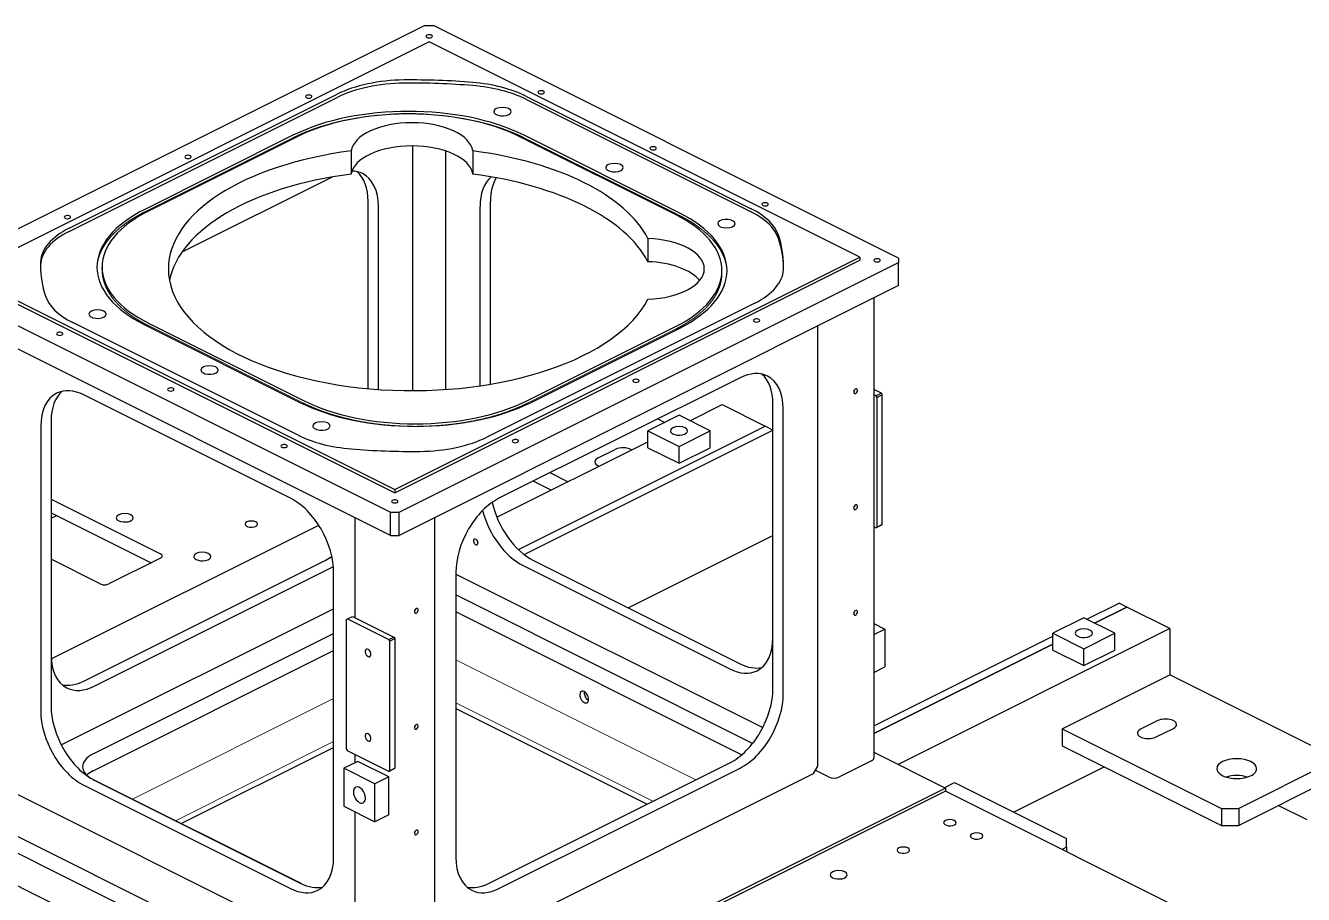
# Model space of a CAD drawing. Extents: x 0 to 1248, y -10 to 833.
# Drawn here: x 1000.5 to 1131.6, y 208.7 to 297.9 of the extents above; entities that cross this region are included whole.
import ezdxf

# ---------------------------------------------------------------- set-up
doc = ezdxf.new("R2010")
doc.units = 0
doc.layers.get('0').update_dxf_attribs({"lineweight": 13})

msp = doc.modelspace()

# ---------------------------------------------------------------- linework, layer by layer
at = {"color": 7, "lineweight": 25}
for p, q in [((1041.4746, 297.886), (990.2094, 272.2534)), ((1041.4746, 297.886), (1042.3585, 297.886)), ((1090.0882, 274.0211), (1042.3585, 297.886)), ((1041.9166, 296.222), (994.1869, 272.3571)), ((1086.1107, 274.1249), (1041.9166, 296.222)), ((1004.9593, 277.0804), (1032.4699, 290.8358)), ((1004.9593, 276.7557), (1032.4699, 290.511)), ((1051.8245, 290.6493), (1074.9654, 279.0789)), ((1051.8245, 290.3245), (1074.9654, 278.7541)), ((1027.9335, 286.6253), (1012.7307, 279.0239)), ((1028.3048, 286.4397), (1013.102, 278.8383)), ((1067.1956, 278.4847), (1051.2857, 286.4397)), ((1067.5669, 278.6703), (1051.657, 286.6253)), ((1033.9158, 285.0215), (1033.9158, 282.64)), ((1040.2372, 260.4164), (1040.2372, 285.5344)), ((1043.5959, 285.0164), (1043.5959, 260.5357)), ((1046.3818, 285.0215), (1046.3818, 282.64)), ((1031.9416, 282.3419), (1016.5343, 274.6383)), ((1035.641, 260.6211), (1035.641, 279.8396)), ((1048.1921, 261.0809), (1048.1921, 279.8396)), ((1036.7016, 260.5357), (1036.7016, 279.3093)), ((1047.1315, 260.9137), (1047.1315, 279.3093)), ((1064.3593, 276.0328), (1064.3593, 273.6512)), ((1038.381, 250.2601), (1086.1107, 274.1249)), ((1086.1107, 274.1249), (1086.1107, 273.8001)), ((1008.3424, 272.8874), (1008.3424, 273.093)), ((1038.381, 249.9353), (1086.1107, 273.8001)), ((1038.823, 247.9466), (1090.0882, 273.5792)), ((1090.0882, 274.0211), (1090.0882, 273.5792)), ((1090.0882, 271.1976), (1090.0882, 273.5792)), ((990.2094, 271.8114), (1037.9391, 247.9466)), ((994.1869, 272.3571), (1038.381, 250.2601)), ((994.1869, 272.0324), (1038.381, 249.9353)), ((1071.9551, 272.5338), (1071.9551, 272.7395)), ((1090.0882, 271.1976), (1038.823, 245.565)), ((1037.9391, 245.565), (990.2094, 269.4298)), ((1075.3383, 269.4016), (1047.8276, 255.6463)), ((1087.5471, 269.9271), (1087.5471, 222.7046)), ((1028.4731, 255.8327), (1005.3322, 267.4032)), ((1012.7307, 267.1622), (1028.6406, 259.2072)), ((1013.102, 267.3478), (1029.0119, 259.3928)), ((1051.9928, 259.3928), (1067.1956, 266.9942)), ((1052.3641, 259.2072), (1067.5669, 266.8086)), ((1081.7797, 221.8759), (1081.7797, 267.0434)), ((1073.8248, 261.741), (1049.076, 249.3666)), ((1027.686, 249.3666), (1006.4728, 259.9732)), ((1088.3204, 260.1448), (1087.5471, 260.5315)), ((1087.7901, 259.8797), (1087.5471, 260.0012)), ((1088.3204, 260.1448), (1087.7901, 259.8797)), ((1087.8785, 259.7272), (1087.7901, 259.8797)), ((1088.4088, 259.9924), (1087.8785, 259.7272)), ((1087.8785, 246.4121), (1087.8785, 259.7272)), ((1088.4088, 259.9924), (1088.3204, 260.1448)), ((1088.4088, 246.6773), (1088.4088, 259.9924)), ((1068.6625, 257.3265), (1071.9686, 258.9796)), ((1071.9686, 258.9796), (1076.388, 256.7699)), ((1077.1835, 229.84), (1077.1835, 259.0683)), ((1078.2442, 229.3096), (1078.2442, 258.538)), ((1003.1141, 257.3082), (1003.1141, 233.2871)), ((1003.1141, 257.3006), (1003.1141, 228.0722)), ((1067.5492, 257.8832), (1064.3672, 256.2922)), ((1065.372, 257.5147), (1066.0921, 257.1547)), ((1070.7312, 256.2922), (1067.5492, 257.8832)), ((1002.0534, 256.7702), (1002.0534, 227.5419)), ((1051.0623, 244.107), (1076.388, 256.7699)), ((1051.0623, 244.107), (1076.388, 256.7699)), ((1051.6452, 243.603), (1077.1835, 256.3721)), ((1064.3672, 256.2922), (1067.5492, 254.7012)), ((1064.3672, 254.5602), (1064.3672, 256.2922)), ((1067.5492, 254.7012), (1070.7312, 256.2922)), ((1070.7312, 254.5602), (1070.7312, 256.2922)), ((1077.1835, 256.3721), (1076.388, 256.7699)), ((1048.857, 247.4238), (1064.3672, 255.1789)), ((1064.3672, 254.5602), (1067.5492, 252.9692)), ((1067.5492, 252.9692), (1067.5492, 254.7012)), ((1067.5492, 252.9692), (1070.7312, 254.5602)), ((1059.2407, 253.5093), (1061.0084, 254.3932)), ((1056.1569, 251.0737), (1054.3235, 251.9905)), ((1054.4248, 250.2077), (1052.5914, 251.1244)), ((1003.114, 249.2942), (1014.3394, 243.6815)), ((1038.381, 250.2601), (1038.381, 249.9353)), ((1003.114, 247.8869), (1013.374, 242.7569)), ((1037.9391, 245.565), (1037.9391, 247.9466)), ((1037.9391, 247.9466), (1038.823, 247.9466)), ((1038.823, 245.565), (1038.823, 247.9466)), ((1003.114, 247.3146), (1003.6864, 247.6007)), ((1003.1273, 232.8759), (1030.5778, 246.6012)), ((1034.293, 247.388), (1034.293, 237.1308)), ((1042.4691, 247.388), (1042.4691, 200.1656)), ((1088.3204, 246.6132), (1087.7901, 246.348)), ((1088.4088, 246.6773), (1087.8785, 246.4121)), ((1088.4088, 246.6773), (1088.3204, 246.6132)), ((1037.9391, 245.565), (1038.823, 245.565)), ((1062.3396, 238.1249), (1077.1835, 245.5468)), ((1087.5471, 246.4695), (1087.7901, 246.348)), ((1087.8785, 246.4121), (1087.7901, 246.348)), ((1008.1522, 240.5879), (1003.114, 243.107)), ((1006.4728, 230.6145), (1031.2216, 242.9889)), ((1014.3394, 243.2395), (1009.0361, 240.5879)), ((1052.6115, 242.9889), (1073.8248, 232.3823)), ((1007.5335, 230.0842), (1032.0783, 242.3566)), ((1032.1055, 212.5159), (1032.1055, 241.7442)), ((1044.6566, 241.7442), (1044.6566, 212.5159)), ((1044.6566, 241.5756), (1076.1436, 225.8321)), ((1051.5509, 242.4585), (1072.7641, 231.8519)), ((1045.0102, 239.2775), (1075.0622, 224.2514)), ((1004.154, 224.0643), (1032.1054, 238.04)), ((1045.0102, 237.5454), (1073.9992, 223.0509)), ((1109.4095, 236.953), (1112.7156, 238.6061)), ((1113.5111, 238.2083), (1110.205, 236.5553)), ((1110.205, 236.5553), (1113.5111, 238.2083)), ((1113.5111, 238.2083), (1112.7156, 238.6061)), ((1117.9305, 235.9986), (1113.5111, 238.2083)), ((1073.7364, 175.8945), (951.7604, 236.8825)), ((1073.7364, 175.8945), (951.7604, 236.8825)), ((1033.4313, 236.923), (1033.5197, 236.9871)), ((1033.4313, 223.6079), (1033.4313, 236.923)), ((1033.5197, 236.9871), (1034.05, 237.2523)), ((1033.5197, 236.9871), (1037.7623, 234.8658)), ((1034.05, 237.2523), (1038.2926, 235.1309)), ((1087.5471, 236.5172), (1088.674, 235.9537)), ((1109.0917, 237.1119), (1105.9097, 235.521)), ((1112.2737, 235.521), (1109.0917, 237.1119)), ((1007.4451, 223.1466), (1032.1054, 235.4767)), ((1037.7623, 234.8658), (1038.2926, 235.1309)), ((1037.7623, 234.8658), (1037.8507, 234.7133)), ((1037.8507, 234.7133), (1038.381, 234.9785)), ((1038.2926, 235.1309), (1038.381, 234.9785)), ((1038.381, 234.9785), (1038.381, 221.6634)), ((1087.5471, 235.3903), (1088.674, 235.9537)), ((1087.5471, 226.0218), (1105.9097, 235.2031)), ((1088.674, 235.9537), (1088.674, 232.0566)), ((1117.9305, 235.9986), (1090.0525, 222.0596)), ((1105.9097, 235.521), (1109.0917, 233.93)), ((1105.9097, 233.7889), (1105.9097, 235.521)), ((1109.0917, 233.93), (1112.2737, 235.521)), ((1112.2737, 233.7889), (1112.2737, 235.521)), ((1117.9305, 235.9986), (1117.9305, 231.2355)), ((1073.7364, 172.5387), (951.7604, 233.5267)), ((1007.4451, 221.4145), (1032.1054, 233.7447)), ((1037.8507, 234.7133), (1037.8507, 221.3982)), ((1105.9097, 234.4076), (1087.5471, 225.2263)), ((1087.5471, 225.2263), (1105.9097, 234.4076)), ((1105.9097, 233.7889), (1109.0917, 232.1979)), ((1109.0917, 232.1979), (1109.0917, 233.93)), ((1109.0917, 232.1979), (1112.2737, 233.7889)), ((1087.5471, 231.4932), (1088.674, 232.0566)), ((1106.882, 225.7112), (1117.9305, 231.2355)), ((1134.2824, 223.0595), (1117.9305, 231.2355)), ((1044.6566, 227.7808), (1064.2734, 217.9723)), ((1106.882, 225.7112), (1106.882, 223.9792)), ((1106.882, 225.7112), (1123.2338, 217.5353)), ((1116.6931, 226.5509), (1114.9253, 225.667)), ((1116.5163, 224.8715), (1118.2841, 225.7554)), ((1016.467, 215.984), (1032.1054, 223.8033)), ((1033.4313, 223.6079), (1033.5197, 223.4555)), ((1037.7623, 221.3341), (1033.5197, 223.4555)), ((1034.293, 223.0688), (1034.293, 222.2292)), ((1087.5471, 223.3123), (1094.9054, 219.6331)), ((1106.882, 223.9792), (1123.2338, 215.8032)), ((1042.3143, 193.3376), (983.1825, 222.9035)), ((1034.5803, 222.3729), (1033.1661, 221.6658)), ((1036.3481, 220.0748), (1033.1661, 221.6658)), ((1033.1661, 221.6658), (1033.1661, 217.7687)), ((1037.7623, 220.7819), (1034.5803, 222.3729)), ((1037.8507, 221.3982), (1038.381, 221.6634)), ((1038.381, 221.6634), (1038.2926, 221.5993)), ((1048.0154, 209.8432), (1072.7641, 222.2176)), ((1049.076, 209.3129), (1073.8248, 221.6873)), ((1081.3378, 221.1137), (1081.7797, 221.8759)), ((1087.3128, 222.4218), (1084.0248, 220.7778)), ((1111.2121, 221.8141), (1101.8956, 217.1558)), ((1134.2824, 222.1757), (1125.0016, 217.5353)), ((1028.8275, 209.8038), (1007.4527, 220.4911)), ((1007.5335, 220.4498), (1028.7467, 209.8432)), ((1037.7623, 220.7819), (1036.3481, 220.0748)), ((1037.7623, 221.3341), (1038.2926, 221.5993)), ((1037.8507, 221.3982), (1037.7623, 221.3341)), ((1037.7623, 216.8848), (1037.7623, 220.7819)), ((1042.4691, 201.6793), (1081.3378, 221.1137)), ((1082.8934, 220.7778), (1081.5364, 221.4563)), ((1134.2824, 220.4436), (1125.0016, 215.8032)), ((998.9598, 219.3459), (1034.293, 201.6793)), ((1006.4728, 219.9195), (1027.686, 209.3129)), ((1036.3481, 216.1777), (1036.3481, 220.0748)), ((1094.9054, 219.6331), (1042.3143, 193.3376)), ((1094.9054, 219.3084), (1042.3143, 193.0129)), ((1094.8156, 219.678), (1095.8335, 220.1869)), ((1094.9054, 219.6331), (1094.9054, 219.3084)), ((1122.6881, 205.417), (1094.9054, 219.3084)), ((1095.8335, 220.1869), (1107.3239, 214.4417)), ((1033.1661, 217.7687), (1036.3481, 216.1777)), ((1129.0793, 217.8421), (1131.9843, 216.3896)), ((1034.293, 217.2053), (1034.293, 200.1656)), ((1037.7623, 216.8848), (1036.3481, 216.1777)), ((1123.2338, 217.5353), (1123.2338, 215.8032)), ((1123.2338, 217.5353), (1125.0016, 217.5353)), ((1125.0016, 217.5353), (1125.0016, 215.8032)), ((1123.2338, 215.8032), (1125.0016, 215.8032)), ((1107.3239, 213.5578), (1107.3239, 214.4417)), ((1107.3239, 213.5578), (1106.8652, 213.3285)), ((1107.3239, 213.5578), (1107.3239, 213.0991))]:
    msp.add_line(p, q, dxfattribs=at)
at = {"color": 7, "lineweight": 13}
for p, q in [((1049.5558, 291.4589), (1049.5558, 291.4838)), ((1027.9335, 286.3655), (1012.745, 278.7712)), ((1051.657, 286.3655), (1067.5526, 278.4177)), ((1013.102, 267.088), (1028.9976, 259.1402)), ((1067.1956, 266.7344), (1052.0071, 259.1402)), ((1044.6566, 232.7832), (1069.2759, 220.4736)), ((1032.1054, 228.8057), (1011.4645, 218.4853)), ((1064.8722, 218.2717), (1044.6566, 228.3796)), ((1015.8682, 216.2834), (1032.1054, 224.4021))]:
    msp.add_line(p, q, dxfattribs=at)
at = {"color": 7, "lineweight": 25}
for centre, major_axis, ratio, start_param, end_param in [((1041.9166, 296.7811), (0.325, 0), 0.5, 0.28539821, 3.14156357), ((1041.9166, 296.7811), (0.325, 0), 0.5, 3.14156357, 6.28315622), ((1041.9166, 296.7811), (0.325, 0), 0.5, 6.28315622, 6.56858351), ((1039.541, 287.3002), (10, 0), 0.5, 1.59240804, 2.35619453), ((1039.541, 286.9755), (10, 0), 0.5, 1.59240804, 2.35619453), ((1040.1488, 273.241), (38.125, 0), 0.5, 1.40633578, 1.59240804), ((1040.1488, 272.9163), (38.125, 0), 0.5, 1.40633578, 1.59240804), ((1044.7534, 287.1138), (10, 0), 0.5, 0.78539821, 1.40633578), ((1044.7534, 286.789), (10, 0), 0.5, 0.78539821, 1.40633578), ((1053.407, 291.0359), (0.325, 0), 0.5, 0.28539821, 3.14156357), ((1039.7952, 280.6944), (16.775, 0), 0.5, 0.78539821, 2.35619453), ((1029.5422, 290.5939), (0.325, 0), 0.5, 0.28539821, 3.14156357), ((1029.5422, 290.5939), (0.325, 0), 0.5, 3.14156357, 6.28315622), ((1029.5422, 290.5939), (0.325, 0), 0.5, 6.28315622, 6.56858351), ((1053.407, 291.0359), (0.325, 0), 0.5, 3.14156357, 6.28315622), ((1053.407, 291.0359), (0.325, 0), 0.5, 6.28315622, 6.56858351), ((1039.7952, 280.6944), (16.25, 0), 0.5, 0.78539821, 2.35619453), ((1049.4296, 289.0471), (0.8875, 0), 0.5, 6.28315622, 9.42474887), ((1049.4296, 289.0471), (0.8875, 0), 0.5, 3.14156357, 3.42699086), ((1049.4296, 289.0471), (0.8875, 0), 0.5, 3.42699086, 6.28315622), ((1040.1488, 284.7913), (6.25, 0), 0.5, 0.07375109, 3.06784165), ((1040.1488, 272.9163), (25, 0), 0.5, 1.82277481, 3.14155613), ((1017.1678, 284.4068), (0.325, 0), 0.5, 0.28539821, 3.14156357), ((1040.1488, 282.4097), (6.25, 0), 0.5, 0.07375109, 3.06784165), ((1040.1488, 272.9163), (25, 0), 0.5, 0.25197848, 1.31881793), ((1064.8975, 285.2906), (0.325, 0), 0.5, 0.28539821, 3.14156357), ((1064.8975, 285.2906), (0.325, 0), 0.5, 3.14156357, 6.28315622), ((1064.8975, 285.2906), (0.325, 0), 0.5, 6.28315622, 6.56858351), ((1017.1678, 284.4068), (0.325, 0), 0.5, 3.14156357, 6.28315622), ((1017.1678, 284.4068), (0.325, 0), 0.5, 6.28315622, 6.56858351), ((1060.9201, 283.3019), (0.8875, 0), 0.5, 6.28315622, 9.42474887), ((1060.9201, 283.3019), (0.8875, 0), 0.5, 3.14156357, 3.42699086), ((1060.9201, 283.3019), (0.8875, 0), 0.5, 3.42699086, 6.28315622), ((1040.1488, 270.5347), (25, 0), 0.5, 1.82277481, 3.04618518), ((1032.2822, 277.0996), (2.7951, 5.5902), 0.612372, 0.00004672, 0.28762575), ((1031.2216, 277.6299), (2.7951, 5.5902), 0.612372, 5.39710817, 6.12763949), ((1032.2822, 277.0996), (2.7951, 5.5902), 0.612372, 5.39710817, 6.28323202), ((1040.1488, 270.5347), (25, 0), 0.5, 0.25197848, 1.31881793), ((1051.5509, 277.0996), (2.7951, -5.5902), 0.612372, 3.29663316, 4.02766975), ((1052.6116, 277.6299), (2.7951, -5.5902), 0.612372, 3.50019656, 4.02766975), ((1076.388, 279.5454), (0.325, 0), 0.5, 0.28539821, 3.14156357), ((1076.388, 279.5454), (0.325, 0), 0.5, 3.14156357, 6.28315622), ((1076.388, 279.5454), (0.325, 0), 0.5, 6.28315622, 6.56858351), ((1004.7935, 278.2196), (0.325, 0), 0.5, 3.14156357, 6.28315622), ((1004.7935, 278.2196), (0.325, 0), 0.5, 0.28539821, 3.14156357), ((1004.7935, 278.2196), (0.325, 0), 0.5, 6.28315622, 6.56858351), ((1024.5924, 273.093), (16.775, 0), 0.5, 2.35619453, 3.14159265), ((1024.5924, 273.093), (16.25, 0), 0.5, 2.35619453, 3.14159265), ((1055.7051, 272.7395), (16.25, 0), 0.5, 0.00000004, 0.78539821), ((1055.7051, 272.7395), (16.775, 0), 0.5, 0.00000004, 0.78539821), ((1072.4105, 277.5566), (0.8875, 0), 0.5, 0.28539821, 3.14156357), ((1067.8943, 275.5433), (10, 0), 0.5, 0.16446063, 0.78539821), ((1067.8943, 275.2186), (10, 0), 0.5, 0.16446063, 0.78539821), ((1012.0304, 273.5449), (10, 0), 0.5, 2.35619453, 3.11998103), ((1012.0304, 273.2202), (10, 0), 0.5, 2.35619453, 3.11998103), ((1072.4105, 277.5566), (0.8875, 0), 0.5, 3.14156357, 6.28315622), ((1072.4105, 277.5566), (0.8875, 0), 0.5, 6.28315622, 6.56858351), ((1063.8988, 272.9163), (6.25, 0), 0.5, 0.00000004, 1.49704532), ((1040.1488, 273.241), (38.125, 0), 0.5, 0.0000003, 0.16446063), ((1040.1488, 272.9163), (38.125, 0), 0.5, 0.00851632, 0.16446063), ((1040.1488, 273.241), (38.125, 0), 0.5, 3.11998103, 3.14159265), ((1040.1488, 273.241), (38.125, 0), 0.5, 3.14159265, 3.30605328), ((1040.1488, 272.9163), (38.125, 0), 0.5, 3.11998103, 3.13307618), ((1024.5924, 273.093), (16.775, 0), 0.5, 3.14159265, 3.92699086), ((1024.5924, 273.093), (16.25, 0), 0.5, 3.14159265, 3.92699086), ((1040.1488, 272.9163), (25, 0), 0.5, 3.14155613, 6.03120691), ((1063.8988, 270.5347), (6.25, 0), 0.5, 0.39093297, 1.49704532), ((1063.8988, 272.9163), (6.25, 0), 0.5, 4.78614007, 6.28318531), ((1068.2672, 272.9371), (10, 0), 0.5, 5.49778719, 6.26157368), ((1040.1488, 273.241), (38.125, 0), 0.5, 6.26157368, 6.28318531), ((1087.8785, 273.8001), (0.325, 0), 0.5, 0.28539821, 3.14156357), ((1087.8785, 273.8001), (0.325, 0), 0.5, 3.14156357, 6.28315622), ((1087.8785, 273.8001), (0.325, 0), 0.5, 6.28315622, 6.56858351), ((1055.7051, 272.7395), (16.25, 0), 0.5, 5.49778719, 6.28318531), ((1055.7051, 272.7395), (16.775, 0), 0.5, 5.49778719, 6.28318531), ((1012.4033, 270.9387), (10, 0), 0.5, 3.30605328, 3.92699086), ((1007.887, 268.2759), (0.8875, 0), 0.5, 6.28315622, 9.42474887), ((1007.887, 268.2759), (0.8875, 0), 0.5, 3.14156357, 3.42699086), ((1007.887, 268.2759), (0.8875, 0), 0.5, 3.42699086, 6.28315622), ((1075.5041, 267.613), (0.325, 0), 0.5, 0.28539821, 3.14156357), ((1075.5041, 267.613), (0.325, 0), 0.5, 3.14156357, 6.28315622), ((1075.5041, 267.613), (0.325, 0), 0.5, 6.28315622, 6.56858351), ((1003.9947, 266.2446), (0.325, 0), 0.5, 0.28539821, 3.14156357), ((1003.9947, 266.2446), (0.325, 0), 0.5, 3.14156357, 6.28315622), ((1003.9947, 266.2446), (0.325, 0), 0.5, 6.28315622, 6.56858351), ((1019.3775, 262.5306), (0.8875, 0), 0.5, 6.28315622, 9.42474887), ((1019.3775, 262.5306), (0.8875, 0), 0.5, 3.14156357, 3.42699086), ((1019.3775, 262.5306), (0.8875, 0), 0.5, 3.42699086, 6.28315622), ((1073.8248, 256.3283), (2.7951, 5.5902), 0.612372, 0.00004672, 0.68471919), ((1063.1298, 261.4258), (0.325, 0), 0.5, 0.28539821, 3.14156357), ((1063.1298, 261.4258), (0.325, 0), 0.5, 3.14156357, 6.28315622), ((1063.1298, 261.4258), (0.325, 0), 0.5, 6.28315622, 6.56858351), ((1072.7641, 256.8586), (2.7951, 5.5902), 0.612372, 5.39710817, 6.12763949), ((1073.8248, 256.3283), (2.7951, 5.5902), 0.612372, 5.39710817, 6.28323202), ((1006.4728, 254.5605), (2.7951, -5.5902), 0.612372, 3.14154594, 4.02766975), ((1007.5335, 255.0909), (2.7951, -5.5902), 0.612372, 3.29713845, 4.02766975), ((1006.4728, 254.5605), (2.7951, -5.5902), 0.612372, 2.45687342, 3.14154594), ((1015.4001, 260.5419), (0.325, 0), 0.5, 0.28539821, 3.14156357), ((1015.4001, 260.5419), (0.325, 0), 0.5, 3.14156357, 6.28315622), ((1015.4001, 260.5419), (0.325, 0), 0.5, 6.28315622, 6.56858351), ((1085.6688, 260.3544), (0.1202, 0.2404), 0.612372, 0.18471919, 3.14165486), ((1085.386, 260.4958), (0.1202, 0.2404), 0.612372, 4.43036849, 4.99442348), ((1085.6688, 260.3544), (0.1202, 0.2404), 0.612372, 3.14165486, 6.28324751), ((1085.6688, 260.3544), (0.1202, 0.2404), 0.612372, 0.0000622, 0.18471919), ((1040.5023, 265.1381), (16.775, 0), 0.5, 3.92699086, 5.49778719), ((1040.5023, 265.1381), (16.25, 0), 0.5, 3.92699086, 5.49778719), ((1030.868, 256.7854), (0.8875, 0), 0.5, 6.28315622, 9.42474887), ((1035.5442, 259.3683), (10, 0), 0.5, 3.92699086, 4.54792844), ((1030.868, 256.7854), (0.8875, 0), 0.5, 3.14156357, 3.42699086), ((1030.868, 256.7854), (0.8875, 0), 0.5, 3.42699086, 6.28315622), ((1067.5492, 256.2922), (0.8875, 0), 0.5, 0.00000004, 3.14159265), ((1067.5492, 256.2922), (0.8875, 0), 0.5, 3.14159265, 3.92699086), ((1067.5492, 256.2922), (0.8875, 0), 0.5, 3.92699086, 6.28318531), ((1027.0267, 254.7286), (0.325, 0), 0.5, 0.28539821, 3.14156357), ((1027.0267, 254.7286), (0.325, 0), 0.5, 3.14156357, 6.28315622), ((1027.0267, 254.7286), (0.325, 0), 0.5, 6.28315622, 6.56858351), ((1040.1488, 273.241), (38.125, 0), 0.5, 4.54792844, 4.73400069), ((1040.7566, 259.1818), (10, 0), 0.5, 4.73400069, 5.49778719), ((1050.7554, 255.2386), (0.325, 0), 0.5, 0.28539821, 3.14156357), ((1050.7554, 255.2386), (0.325, 0), 0.5, 3.14156357, 6.28315622), ((1050.7554, 255.2386), (0.325, 0), 0.5, 6.28315622, 6.56858351), ((1061.8039, 253.9955), (-1.125, 0), 0.5, 3.80320523, 5.49778719), ((1060.0362, 253.1116), (-1.125, 0), 0.5, 5.49778719, 6.28318531), ((1060.0362, 253.1116), (-1.125, 0), 0.5, 0.00000004, 0.90918387), ((1027.686, 243.9539), (2.7951, -5.5902), 0.612372, 0.88607709, 2.45687342), ((1038.381, 249.0514), (0.325, 0), 0.5, 0.28539821, 3.14156357), ((1049.076, 243.9539), (2.7951, 5.5902), 0.612372, 0.68471919, 2.25551552), ((1038.381, 249.0514), (0.325, 0), 0.5, 3.14156357, 6.28315622), ((1038.381, 249.0514), (0.325, 0), 0.5, 6.28315622, 6.56858351), ((1051.5509, 247.8712), (2.7951, -5.5902), 0.612372, 4.37322272, 5.59846608), ((1052.6115, 248.4015), (2.7951, -5.5902), 0.612372, 4.32102572, 5.59846608), ((1085.6688, 248.4466), (0.1202, 0.2404), 0.612372, 0.0000622, 3.14165486), ((1085.386, 248.588), (0.1202, 0.2404), 0.612372, 4.43036849, 4.99442348), ((1085.6688, 248.4466), (0.1202, 0.2404), 0.612372, 3.14165486, 3.32631184), ((1085.6688, 248.4466), (0.1202, 0.2404), 0.612372, 3.32631184, 6.28324751), ((1010.6713, 247.3717), (0.875, 0), 0.5, 0.00000004, 3.14159265), ((1010.6713, 247.3717), (0.875, 0), 0.5, 3.14159265, 3.92699086), ((1010.6713, 247.3717), (0.875, 0), 0.5, 3.92699086, 6.28318531), ((1023.6644, 246.7088), (0.6438, 0), 0.5, 6.28315622, 9.42474887), ((1023.6644, 246.7088), (0.6438, 0), 0.5, 3.14156357, 3.42699086), ((1023.6644, 246.7088), (0.6438, 0), 0.5, 3.42699086, 6.28315622), ((1046.6895, 244.8892), (0.1453, -0.2907), 0.612372, 3.14153045, 6.28312311), ((1046.6895, 244.8892), (0.1453, -0.2907), 0.612372, 1.38607709, 3.14153045), ((1046.6895, 244.8892), (0.1453, -0.2907), 0.612372, 6.28312311, 7.6692624), ((1013.8975, 243.4605), (0.625, 0), 0.5, 0.00000004, 0.78539821), ((1013.8975, 243.4605), (0.625, 0), 0.5, 5.49778719, 6.28318531), ((1018.6262, 243.3942), (0.875, 0), 0.5, 0.00000004, 3.14159265), ((1018.6262, 243.3942), (0.875, 0), 0.5, 3.14159265, 3.92699086), ((1018.6262, 243.3942), (0.875, 0), 0.5, 3.92699086, 6.28318531), ((1031.2216, 248.4015), (2.7951, 5.5902), 0.612372, 3.82631184, 3.98424714), ((1008.5942, 240.8089), (0.625, 0), 0.5, 3.92699086, 5.49778719), ((1042.3585, 237.9516), (3.75, 0), 0.5, 0.78539821, 0.9111636), ((1040.5907, 237.8154), (0.1202, 0.2404), 0.612372, 0.0000622, 3.14165486), ((1040.3079, 237.9568), (0.1202, 0.2404), 0.612372, 4.43036849, 4.99442348), ((1040.5907, 237.8154), (0.1202, 0.2404), 0.612372, 3.14165486, 3.32631184), ((1040.5907, 237.8154), (0.1202, 0.2404), 0.612372, 3.32631184, 6.28324751), ((1042.3585, 236.2196), (3.75, 0), 0.5, 0.78539821, 0.9111636), ((1085.6688, 237.6213), (0.1202, 0.2404), 0.612372, 0.0000622, 3.14165486), ((1085.386, 237.7627), (0.1202, 0.2404), 0.612372, 4.43036849, 4.99442348), ((1085.6688, 237.6213), (0.1202, 0.2404), 0.612372, 3.14165486, 3.32631184), ((1085.6688, 237.6213), (0.1202, 0.2404), 0.612372, 3.32631184, 6.28324751), ((1072.7641, 237.2646), (2.7951, -5.5902), 0.612372, 6.28313859, 7.16785755), ((1109.0917, 235.521), (0.8875, 0), 0.5, 0.00000004, 3.14159265), ((1109.0917, 235.521), (0.8875, 0), 0.5, 3.14159265, 3.92699086), ((1109.0917, 235.521), (0.8875, 0), 0.5, 3.92699086, 6.28318531), ((1035.641, 233.4907), (-0.1901, 0.3801), 0.612372, 0.38607709, 3.14163115), ((1035.641, 233.4907), (-0.1901, 0.3801), 0.612372, 0.0000385, 0.38607709), ((1035.641, 233.4907), (-0.1901, 0.3801), 0.612372, 3.14163115, 6.2832238), ((1007.5335, 235.4968), (2.7951, 5.5902), 0.612372, 2.25551552, 3.14163937), ((1073.8248, 237.7949), (2.7951, -5.5902), 0.612372, 5.59846608, 6.12763952), ((1072.7641, 237.2646), (2.7951, -5.5902), 0.612372, 5.59846608, 6.28313859), ((1006.4728, 236.0272), (2.7951, 5.5902), 0.612372, 3.29713847, 3.82631184), ((1007.5335, 235.4968), (2.7951, 5.5902), 0.612372, 3.14163937, 3.82631184), ((1057.8265, 228.9622), (0.2879, -0.5758), 0.612372, 3.14153045, 6.28312311), ((1057.8265, 228.9622), (0.2879, -0.5758), 0.612372, 1.38607709, 3.14153045), ((1058.2684, 229.1831), (-0.2879, 0.5758), 0.612372, 0.67730557, 1.38607709), ((1072.7641, 227.6303), (2.7951, 5.5902), 0.612372, 3.82631184, 5.39710817), ((1058.2684, 229.1831), (-0.2879, 0.5758), 0.612372, 1.38607709, 2.46428702), ((1057.8265, 228.9622), (0.2879, -0.5758), 0.612372, 6.28312311, 7.6692624), ((1073.8248, 227.0999), (2.7951, 5.5902), 0.612372, 3.82631184, 5.39710817), ((1006.4728, 225.3322), (2.7951, -5.5902), 0.612372, 4.02766975, 5.59846608), ((1007.5335, 225.8625), (2.7951, -5.5902), 0.612372, 4.02766975, 5.59846608), ((1040.5907, 225.9076), (0.1202, 0.2404), 0.612372, 0.18471919, 3.14165486), ((1040.3079, 226.049), (0.1202, 0.2404), 0.612372, 4.43036849, 4.99442348), ((1040.5907, 225.9076), (0.1202, 0.2404), 0.612372, 3.14165486, 6.28324751), ((1040.5907, 225.9076), (0.1202, 0.2404), 0.612372, 0.0000622, 0.18471919), ((1115.7208, 225.2693), (1.125, 0), 0.5, 2.35619453, 3.14159265), ((1117.4886, 226.1531), (1.125, 0), 0.5, 0.00000004, 2.35619453), ((1117.4886, 226.1531), (1.125, 0), 0.5, 5.49778719, 6.28318531), ((1035.641, 224.8305), (-0.1901, 0.3801), 0.612372, 0.38607709, 3.14163115), ((1035.641, 224.8305), (-0.1901, 0.3801), 0.612372, 0.0000385, 0.38607709), ((1035.641, 224.8305), (-0.1901, 0.3801), 0.612372, 3.14163115, 6.2832238), ((1072.4105, 222.9256), (3.75, 0), 0.5, 0.76482899, 0.78539821), ((1115.7208, 225.2693), (1.125, 0), 0.5, 3.14159265, 5.49778719), ((1010.0968, 221.8208), (3.75, 0), 0.5, 2.35619453, 3.14159265), ((1010.0968, 221.8208), (3.75, 0), 0.5, 3.14159265, 3.79651545), ((1086.7471, 222.7046), (-0.8, 0), 0.5, 2.35619453, 3.14159265), ((1124.7806, 221.6232), (-2.047, 0), 0.5, 3.14162174, 6.28321439), ((1010.0968, 220.0887), (3.75, 0), 0.5, 2.35619453, 2.66147876), ((1083.4591, 221.0606), (-0.8, 0), 0.5, 0.78539821, 2.35619453), ((1124.7806, 221.6232), (-2.047, 0), 0.5, 0.00002909, 1.28539821), ((1124.7806, 219.8912), (-2.047, 0), 0.5, 4.15029242, 5.27448556), ((1124.7806, 221.6232), (-2.047, 0), 0.5, 1.28539821, 3.14162174), ((1034.7571, 218.9218), (-0.3969, 0.7938), 0.612372, 0.00000805, 3.1416007), ((1034.7571, 218.9218), (-0.3969, 0.7938), 0.612372, 4.02766975, 6.28319335), ((1034.7571, 218.9218), (-0.3969, 0.7938), 0.612372, 3.1416007, 4.02766975), ((1095.3473, 216.0822), (0.6438, 0), 0.5, 6.28315622, 9.42474887), ((1040.5907, 215.0822), (0.1202, 0.2404), 0.612372, 0.18471919, 3.14165486), ((1040.3079, 215.2237), (0.1202, 0.2404), 0.612372, 4.43036849, 4.99442348), ((1040.5907, 215.0822), (0.1202, 0.2404), 0.612372, 3.14165486, 6.28324751), ((1040.5907, 215.0822), (0.1202, 0.2404), 0.612372, 0.0000622, 0.18471919), ((1095.3473, 216.0822), (0.6438, 0), 0.5, 3.14156357, 3.42699086), ((1095.3473, 216.0822), (0.6438, 0), 0.5, 3.42699086, 6.28315622), ((1098.0874, 214.7122), (0.6438, 0), 0.5, 6.28315622, 9.42474887), ((1098.0874, 214.7122), (0.6438, 0), 0.5, 3.14156357, 3.42699086), ((1098.0874, 214.7122), (0.6438, 0), 0.5, 3.42699086, 6.28315622), ((1027.686, 214.7256), (2.7951, -5.5902), 0.612372, 6.28313859, 7.1692624), ((1049.076, 214.7256), (2.7951, 5.5902), 0.612372, 2.25551552, 3.14163937), ((1090.5743, 213.2538), (0.6438, 0), 0.5, 6.28315622, 9.42474887), ((1090.5743, 213.2538), (0.6438, 0), 0.5, 3.14156357, 3.42699086), ((1090.5743, 213.2538), (0.6438, 0), 0.5, 3.42699086, 6.28315622), ((1083.9452, 210.7347), (0.875, 0), 0.5, 0.00000004, 3.14159265), ((1028.7467, 215.2559), (2.7951, -5.5902), 0.612372, 5.59846608, 6.12763952), ((1048.0154, 215.2559), (2.7951, 5.5902), 0.612372, 3.29713847, 3.82631184), ((1083.9452, 210.7347), (0.875, 0), 0.5, 3.14159265, 3.92699086), ((1083.9452, 210.7347), (0.875, 0), 0.5, 3.92699086, 6.28318531), ((1027.686, 214.7256), (2.7951, -5.5902), 0.612372, 5.59846608, 6.28313859), ((1049.076, 214.7256), (2.7951, 5.5902), 0.612372, 3.14163937, 3.82631184)]:
    msp.add_ellipse(centre, major_axis=major_axis, ratio=ratio, start_param=start_param, end_param=end_param, dxfattribs=at)
at = {"color": 7, "lineweight": 13}
for points, knots in [([(1051.6426, 286.3725), (1051.5834, 286.4015), (1051.524, 286.4304), (1051.4646, 286.4594), (1051.3964, 286.4923), (1051.3278, 286.5251), (1051.3193, 286.5292), (1051.2779, 286.5489), (1051.2379, 286.5677), (1051.2089, 286.5813), (1051.1569, 286.6056), (1051.1021, 286.6307), (1051.0798, 286.6409), (1050.9599, 286.6953), (1050.8388, 286.7488), (1050.7417, 286.7907), (1050.5562, 286.8696), (1050.3684, 286.9466), (1050.279, 286.9827), (1050.159, 287.0303), (1050.038, 287.0771), (1050.0104, 287.0877), (1049.9499, 287.1108), (1049.8886, 287.134), (1049.8579, 287.1456), (1049.698, 287.2053), (1049.5304, 287.266), (1049.3878, 287.3163), (1049.1653, 287.3925), (1048.946, 287.4645), (1048.8668, 287.4901), (1048.7475, 287.5281), (1048.6305, 287.5645), (1048.5901, 287.577), (1047.8919, 287.7909), (1047.1729, 287.982), (1046.4876, 288.1391), (1045.1255, 288.4079), (1043.7475, 288.5975), (1043.0581, 288.6733), (1041.8733, 288.7715), (1040.6592, 288.8166), (1040.1555, 288.8259), (1039.4531, 288.8256), (1038.7478, 288.8066), (1038.552, 288.7999), (1037.7086, 288.7649), (1036.8704, 288.7032), (1036.2337, 288.6405), (1034.8749, 288.4724), (1033.5516, 288.2333), (1032.8492, 288.0838), (1032.0485, 287.8854), (1031.2693, 287.6584), (1031.1631, 287.6268), (1030.6634, 287.475), (1030.1746, 287.3115), (1029.787, 287.1723), (1029.3284, 286.9939), (1028.8828, 286.8052), (1028.7967, 286.7682), (1028.6479, 286.7031), (1028.501, 286.6367), (1028.4389, 286.6082), (1028.3156, 286.5506), (1028.1935, 286.4921), (1028.1328, 286.4627), (1028.0594, 286.427), (1027.9862, 286.3912), (1027.9734, 286.385), (1027.9606, 286.3787), (1027.9479, 286.3725)], [0, 0, 0, 0, 0, 0, 5.38416463, 5.38416463, 5.38416463, 6.15333269, 6.15333269, 6.15333269, 9.12575042, 9.12575042, 9.12575042, 11.28922048, 11.28922048, 11.28922048, 19.68382477, 19.68382477, 19.68382477, 27.23771049, 27.23771049, 27.23771049, 29.7611307, 29.7611307, 29.7611307, 32.23963474, 32.23963474, 32.23963474, 42.56333975, 42.56333975, 42.56333975, 48.50616145, 48.50616145, 48.50616145, 51.65987096, 51.65987096, 51.65987096, 103.22516093, 103.22516093, 103.22516093, 153.98371328, 153.98371328, 153.98371328, 189.32173587, 189.32173587, 189.32173587, 202.89636912, 202.89636912, 202.89636912, 247.84524277, 247.84524277, 247.84524277, 300.02402043, 300.02402043, 300.02402043, 308.29131216, 308.29131216, 308.29131216, 339.10919956, 339.10919956, 339.10919956, 346.54424099, 346.54424099, 346.54424099, 352.03116265, 352.03116265, 352.03116265, 357.51808431, 357.51808431, 357.51808431, 358.67760955, 358.67760955, 358.67760955, 358.67760955, 358.67760955, 358.67760955]), ([(1012.7307, 278.7641), (1012.6758, 278.736), (1012.6209, 278.7079), (1012.5661, 278.6798), (1012.499, 278.6452), (1012.4323, 278.6104), (1012.4218, 278.6049), (1012.3977, 278.5923), (1012.3741, 278.5798), (1012.3626, 278.5738), (1012.3287, 278.5559), (1012.2958, 278.5383), (1012.274, 278.5266), (1012.2373, 278.5068), (1012.1994, 278.4862), (1012.1851, 278.4783), (1012.1549, 278.4617), (1012.1251, 278.4452), (1012.1105, 278.4371), (1012.0689, 278.4139), (1012.0302, 278.3921), (1012.0065, 278.3786), (1011.9504, 278.3466), (1011.8949, 278.3145), (1011.8607, 278.2947), (1011.8046, 278.2617), (1011.7465, 278.2272), (1011.7283, 278.2164), (1011.5141, 278.088), (1011.3053, 277.9567), (1011.1188, 277.8334), (1010.8176, 277.6245), (1010.5311, 277.4088), (1010.4195, 277.3219), (1010.0764, 277.0455), (1009.7592, 276.7598), (1009.5569, 276.5624), (1009.1401, 276.1207), (1008.7867, 275.6622), (1008.6113, 275.405), (1008.4282, 275.0948), (1008.2748, 274.7794), (1008.2529, 274.7328), (1008.1819, 274.577), (1008.1194, 274.4231), (1008.0802, 274.3176), (1008.0132, 274.1208), (1007.9576, 273.9213), (1007.9339, 273.8269), (1007.9074, 273.7073), (1007.8851, 273.5864), (1007.8809, 273.5625), (1007.8728, 273.5152), (1007.8655, 273.4681), (1007.862, 273.4447), (1007.8508, 273.3656), (1007.8417, 273.2887), (1007.8361, 273.2344), (1007.8306, 273.1709), (1007.8263, 273.1065), (1007.8256, 273.0951), (1007.8235, 273.0608), (1007.8218, 273.0273), (1007.821, 273.0077), (1007.8202, 272.9864), (1007.8195, 272.9631)], [0, 0, 0, 0, 0, 0, 5.07120279, 5.07120279, 5.07120279, 6.23125576, 6.23125576, 6.23125576, 7.35447697, 7.35447697, 7.35447697, 9.60079114, 9.60079114, 9.60079114, 11.04535758, 11.04535758, 11.04535758, 12.47567316, 12.47567316, 12.47567316, 15.2174362, 15.2174362, 15.2174362, 19.14491122, 19.14491122, 19.14491122, 20.95542655, 20.95542655, 20.95542655, 40.51845897, 40.51845897, 40.51845897, 53.54542011, 53.54542011, 53.54542011, 81.2768576, 81.2768576, 81.2768576, 114.69650884, 114.69650884, 114.69650884, 120.6050545, 120.6050545, 120.6050545, 134.13964699, 134.13964699, 134.13964699, 145.94858994, 145.94858994, 145.94858994, 148.80453276, 148.80453276, 148.80453276, 151.66800004, 151.66800004, 151.66800004, 158.5923081, 158.5923081, 158.5923081, 159.48393703, 159.48393703, 159.48393703, 162.74510186, 162.74510186, 162.74510186, 162.74510186, 162.74510186, 162.74510186]), ([(1067.5669, 278.4105), (1067.6218, 278.3824), (1067.6766, 278.3544), (1067.7314, 278.3263), (1067.7984, 278.2917), (1067.8651, 278.2569), (1067.8756, 278.2514), (1067.8998, 278.2388), (1067.9234, 278.2264), (1067.9348, 278.2203), (1067.9687, 278.2024), (1068.0016, 278.1848), (1068.0235, 278.1731), (1068.0599, 278.1535), (1068.0977, 278.1329), (1068.1126, 278.1247), (1068.1426, 278.1083), (1068.1722, 278.0918), (1068.1868, 278.0837), (1068.2283, 278.0606), (1068.2668, 278.0388), (1068.2904, 278.0255), (1068.3461, 277.9937), (1068.4012, 277.9618), (1068.4351, 277.9422), (1068.4916, 277.909), (1068.5503, 277.8742), (1068.5663, 277.8646), (1068.7771, 277.7384), (1068.9826, 277.6093), (1069.1652, 277.4888), (1069.4633, 277.2828), (1069.7471, 277.0701), (1069.859, 276.9834), (1070.2038, 276.7068), (1070.523, 276.4208), (1070.7268, 276.2229), (1071.146, 275.7806), (1071.5017, 275.3215), (1071.6777, 275.0646), (1071.8615, 274.7552), (1072.0158, 274.4404), (1072.0381, 274.3934), (1072.1101, 274.2368), (1072.1735, 274.0818), (1072.2135, 273.9751), (1072.281, 273.7779), (1072.3372, 273.5782), (1072.3609, 273.4848), (1072.3876, 273.3657), (1072.4102, 273.2452), (1072.4147, 273.2206), (1072.4271, 273.1486), (1072.438, 273.0768), (1072.4443, 273.0308), (1072.4547, 272.9465), (1072.463, 272.8616), (1072.4665, 272.8219), (1072.4701, 272.7737), (1072.4729, 272.7255), (1072.4733, 272.7189), (1072.4741, 272.7042), (1072.4749, 272.6903), (1072.4752, 272.6836), (1072.4761, 272.6642), (1072.4769, 272.6461), (1072.4773, 272.6344), (1072.4777, 272.6223), (1072.4781, 272.6095)], [0, 0, 0, 0, 0, 0, 5.06759791, 5.06759791, 5.06759791, 6.2274043, 6.2274043, 6.2274043, 7.35087757, 7.35087757, 7.35087757, 9.59769587, 9.59769587, 9.59769587, 11.02581216, 11.02581216, 11.02581216, 12.45392845, 12.45392845, 12.45392845, 15.18660177, 15.18660177, 15.18660177, 19.10243182, 19.10243182, 19.10243182, 20.98337931, 20.98337931, 20.98337931, 40.12860258, 40.12860258, 40.12860258, 53.16862632, 53.16862632, 53.16862632, 80.97432606, 80.97432606, 80.97432606, 114.34950922, 114.34950922, 114.34950922, 120.24583977, 120.24583977, 120.24583977, 133.87680924, 133.87680924, 133.87680924, 145.55576782, 145.55576782, 145.55576782, 148.50288564, 148.50288564, 148.50288564, 154.2620912, 154.2620912, 154.2620912, 159.1983592, 159.1983592, 159.1983592, 160.11292714, 160.11292714, 160.11292714, 161.00465694, 161.00465694, 161.00465694, 162.7879419, 162.7879419, 162.7879419, 162.7879419, 162.7879419, 162.7879419]), ([(1013.0878, 267.0953), (1013.0333, 267.1231), (1012.9789, 267.151), (1012.9246, 267.1788), (1012.8548, 267.2149), (1012.7854, 267.2513), (1012.7722, 267.2582), (1012.742, 267.2741), (1012.7129, 267.2895), (1012.6989, 267.297), (1012.6612, 267.3171), (1012.6243, 267.337), (1012.6009, 267.3497), (1012.566, 267.3688), (1012.53, 267.3887), (1012.5195, 267.3946), (1012.4774, 267.4179), (1012.4356, 267.4414), (1012.4044, 267.4591), (1012.2485, 267.548), (1012.0955, 267.6387), (1011.9759, 267.7112), (1011.8356, 267.7992), (1011.6981, 267.8885), (1011.6771, 267.9023), (1011.6353, 267.9297), (1011.5942, 267.957), (1011.5738, 267.9706), (1011.4639, 268.0444), (1011.3604, 268.1161), (1011.2818, 268.1718), (1011.1195, 268.2892), (1010.9586, 268.4112), (1010.8717, 268.4787), (1010.7648, 268.5644), (1010.6593, 268.652), (1010.644, 268.6648), (1010.3378, 268.9217), (1010.0538, 269.187), (1009.8071, 269.4442), (1009.4329, 269.8821), (1009.1208, 270.3375), (1009.0057, 270.5233), (1008.8884, 270.7349), (1008.7852, 270.9493), (1008.7742, 270.9725), (1008.7525, 271.0192), (1008.7314, 271.0658), (1008.7211, 271.0892), (1008.6652, 271.2178), (1008.6153, 271.3449), (1008.5789, 271.4465), (1008.5104, 271.656), (1008.4553, 271.8676), (1008.4296, 271.9807), (1008.4053, 272.1089), (1008.386, 272.2386), (1008.3844, 272.2499), (1008.3779, 272.2955), (1008.3721, 272.341), (1008.3682, 272.3742), (1008.3607, 272.4443), (1008.3548, 272.5135), (1008.352, 272.5509), (1008.3484, 272.6085), (1008.3458, 272.6676), (1008.345, 272.688), (1008.3437, 272.7277), (1008.3429, 272.7675), (1008.3427, 272.785), (1008.3425, 272.8087), (1008.3424, 272.8327), (1008.3424, 272.8361), (1008.3425, 272.8411), (1008.3425, 272.8462), (1008.3425, 272.8479), (1008.3425, 272.8504), (1008.3425, 272.853), (1008.3425, 272.8539), (1008.3425, 272.8552), (1008.3425, 272.8565), (1008.3425, 272.857), (1008.3425, 272.8579), (1008.3425, 272.8589), (1008.3425, 272.8596), (1008.3425, 272.86), (1008.3425, 272.8603)], [0, 0, 0, 0, 0, 0, 5.03601343, 5.03601343, 5.03601343, 6.50096226, 6.50096226, 6.50096226, 7.91934044, 7.91934044, 7.91934044, 10.37794658, 10.37794658, 10.37794658, 11.38915673, 11.38915673, 11.38915673, 14.42278102, 14.42278102, 14.42278102, 26.57892632, 26.57892632, 26.57892632, 28.77806661, 28.77806661, 28.77806661, 30.97720691, 30.97720691, 30.97720691, 40.76675162, 40.76675162, 40.76675162, 51.68856257, 51.68856257, 51.68856257, 53.56355398, 53.56355398, 53.56355398, 89.13094922, 89.13094922, 89.13094922, 112.9226076, 112.9226076, 112.9226076, 115.81710222, 115.81710222, 115.81710222, 118.71159684, 118.71159684, 118.71159684, 131.80678005, 131.80678005, 131.80678005, 146.00557192, 146.00557192, 146.00557192, 147.37125191, 147.37125191, 147.37125191, 151.46820534, 151.46820534, 151.46820534, 156.16736259, 156.16736259, 156.16736259, 158.47162271, 158.47162271, 158.47162271, 160.86667291, 160.86667291, 160.86667291, 161.25155627, 161.25155627, 161.25155627, 161.4440085, 161.4440085, 161.4440085, 161.54024446, 161.54024446, 161.54024446, 161.58836523, 161.58836523, 161.58836523, 161.636486, 161.636486, 161.636486, 161.636486, 161.636486, 161.636486]), ([(1067.2098, 266.7417), (1067.2464, 266.7604), (1067.283, 266.7791), (1067.3187, 266.7975), (1067.4028, 266.8407), (1067.4827, 266.8821), (1067.5284, 266.9061), (1067.5983, 266.943), (1067.6705, 266.982), (1067.6949, 266.9952), (1067.7447, 267.0225), (1067.7949, 267.0503), (1067.818, 267.0632), (1067.982, 267.1553), (1068.1428, 267.2494), (1068.2777, 267.3305), (1068.4313, 267.426), (1068.5815, 267.5232), (1068.6026, 267.537), (1068.6447, 267.5646), (1068.6862, 267.592), (1068.7067, 267.6056), (1068.812, 267.6761), (1068.9108, 267.7442), (1068.9843, 267.7959), (1069.1316, 267.9016), (1069.2749, 268.0089), (1069.3506, 268.0667), (1069.4546, 268.1482), (1069.5611, 268.2347), (1069.5847, 268.2541), (1069.632, 268.2931), (1069.6787, 268.3323), (1069.702, 268.3519), (1069.9881, 268.5956), (1070.2539, 268.8463), (1070.4786, 269.0807), (1070.8545, 269.516), (1071.169, 269.9689), (1071.299, 270.1782), (1071.4283, 270.4149), (1071.54, 270.6546), (1071.5508, 270.6781), (1071.6093, 270.8082), (1071.6619, 270.9373), (1071.7002, 271.0405), (1071.7713, 271.2494), (1071.8285, 271.4584), (1071.855, 271.5684), (1071.8829, 271.7043), (1071.9053, 271.8431), (1071.9088, 271.8655), (1071.9154, 271.9105), (1071.9214, 271.9555), (1071.9242, 271.9778), (1071.9319, 272.0423), (1071.9381, 272.1048), (1071.9417, 272.1453), (1071.9465, 272.21), (1071.9502, 272.2771), (1071.9513, 272.3004), (1071.9527, 272.3365), (1071.9538, 272.3727), (1071.9541, 272.3848), (1071.9546, 272.4088), (1071.9549, 272.433), (1071.955, 272.4451), (1071.9551, 272.4609), (1071.9551, 272.4768), (1071.9551, 272.4804), (1071.9551, 272.4859), (1071.9551, 272.4914), (1071.9551, 272.4933), (1071.9551, 272.496), (1071.9551, 272.4989), (1071.9551, 272.4998), (1071.9551, 272.5012), (1071.9551, 272.5026), (1071.9551, 272.5031), (1071.9551, 272.5041), (1071.9551, 272.5052), (1071.9551, 272.506), (1071.9551, 272.5064), (1071.9551, 272.5067)], [0, 0, 0, 0, 0, 0, 3.38078342, 3.38078342, 3.38078342, 8.15178923, 8.15178923, 8.15178923, 10.53689596, 10.53689596, 10.53689596, 12.96142748, 12.96142748, 12.96142748, 26.39899692, 26.39899692, 26.39899692, 28.60720377, 28.60720377, 28.60720377, 30.81541061, 30.81541061, 30.81541061, 40.07254447, 40.07254447, 40.07254447, 50.11285652, 50.11285652, 50.11285652, 52.97026573, 52.97026573, 52.97026573, 55.82767494, 55.82767494, 55.82767494, 88.32983183, 88.32983183, 88.32983183, 115.19070975, 115.19070975, 115.19070975, 118.10449316, 118.10449316, 118.10449316, 131.32026811, 131.32026811, 131.32026811, 145.34940707, 145.34940707, 145.34940707, 148.04645372, 148.04645372, 148.04645372, 150.74350037, 150.74350037, 150.74350037, 155.95508063, 155.95508063, 155.95508063, 158.82099379, 158.82099379, 158.82099379, 160.24229411, 160.24229411, 160.24229411, 161.66359443, 161.66359443, 161.66359443, 162.08286516, 162.08286516, 162.08286516, 162.29251153, 162.29251153, 162.29251153, 162.39734438, 162.39734438, 162.39734438, 162.44976477, 162.44976477, 162.44976477, 162.50218515, 162.50218515, 162.50218515, 162.50218515, 162.50218515, 162.50218515]), ([(1029.0119, 259.133), (1029.064, 259.1075), (1029.1163, 259.082), (1029.1686, 259.0565), (1029.2489, 259.0176), (1029.3296, 258.9789), (1029.3502, 258.9691), (1029.4024, 258.9443), (1029.4525, 258.9209), (1029.4767, 258.9096), (1029.5193, 258.8899), (1029.5642, 258.8694), (1029.5795, 258.8624), (1029.7628, 258.7792), (1029.9492, 258.6984), (1030.1238, 258.6249), (1030.3137, 258.5477), (1030.506, 258.4725), (1030.5256, 258.4649), (1030.5646, 258.4497), (1030.6039, 258.4346), (1030.6237, 258.427), (1030.733, 258.3853), (1030.847, 258.3427), (1030.946, 258.3063), (1031.1574, 258.2304), (1031.3763, 258.1551), (1031.4926, 258.116), (1031.6743, 258.0563), (1031.847, 258.0016), (1031.9122, 257.9812), (1032.0196, 257.948), (1032.1274, 257.9154), (1032.1761, 257.9008), (1032.803, 257.7148), (1033.4481, 257.5471), (1034.0666, 257.4059), (1035.5217, 257.1194), (1037.0406, 256.9214), (1037.9049, 256.84), (1039.1564, 256.7651), (1040.3935, 256.7501), (1040.775, 256.7511), (1041.3479, 256.7609), (1041.9183, 256.7833), (1042.1106, 256.7923), (1043.7701, 256.8823), (1045.4098, 257.0791), (1046.8256, 257.3367), (1048.4297, 257.7391), (1049.9211, 258.2551), (1050.147, 258.3369), (1050.3768, 258.4238), (1050.6032, 258.5136), (1050.6117, 258.517), (1050.648, 258.5314), (1050.685, 258.5463), (1050.7144, 258.5581), (1050.7851, 258.5868), (1050.8577, 258.6167), (1050.9003, 258.6344), (1050.9725, 258.6645), (1051.0399, 258.6931), (1051.0633, 258.7031), (1051.1189, 258.7269), (1051.1758, 258.7515), (1051.2042, 258.7639), (1051.2879, 258.8006), (1051.3732, 258.8387), (1051.4302, 258.8645), (1051.4976, 258.8954), (1051.5635, 258.9262), (1051.5779, 258.9329), (1051.6711, 258.9768), (1051.7636, 259.0212), (1051.8402, 259.0584), (1051.9166, 259.0958), (1051.9928, 259.133)], [0, 0, 0, 0, 0, 0, 4.75086382, 4.75086382, 4.75086382, 7.2624435, 7.2624435, 7.2624435, 9.63807904, 9.63807904, 9.63807904, 11.3292575, 11.3292575, 11.3292575, 25.80015263, 25.80015263, 25.80015263, 27.43335937, 27.43335937, 27.43335937, 29.06656611, 29.06656611, 29.06656611, 36.40390882, 36.40390882, 36.40390882, 44.38569514, 44.38569514, 44.38569514, 49.40676064, 49.40676064, 49.40676064, 52.82561096, 52.82561096, 52.82561096, 98.26826563, 98.26826563, 98.26826563, 156.82234267, 156.82234267, 156.82234267, 183.10505351, 183.10505351, 183.10505351, 196.47464281, 196.47464281, 196.47464281, 298.66689279, 298.66689279, 298.66689279, 317.00267174, 317.00267174, 317.00267174, 317.71345203, 317.71345203, 317.71345203, 320.04208895, 320.04208895, 320.04208895, 323.19524584, 323.19524584, 323.19524584, 325.65557271, 325.65557271, 325.65557271, 328.02945827, 328.02945827, 328.02945827, 332.52944702, 332.52944702, 332.52944702, 333.91745009, 333.91745009, 333.91745009, 340.85939077, 340.85939077, 340.85939077, 340.85939077, 340.85939077, 340.85939077])]:
    msp.add_open_spline(points, degree=5, knots=knots, dxfattribs=at)

doc.saveas('drawing.dxf')
